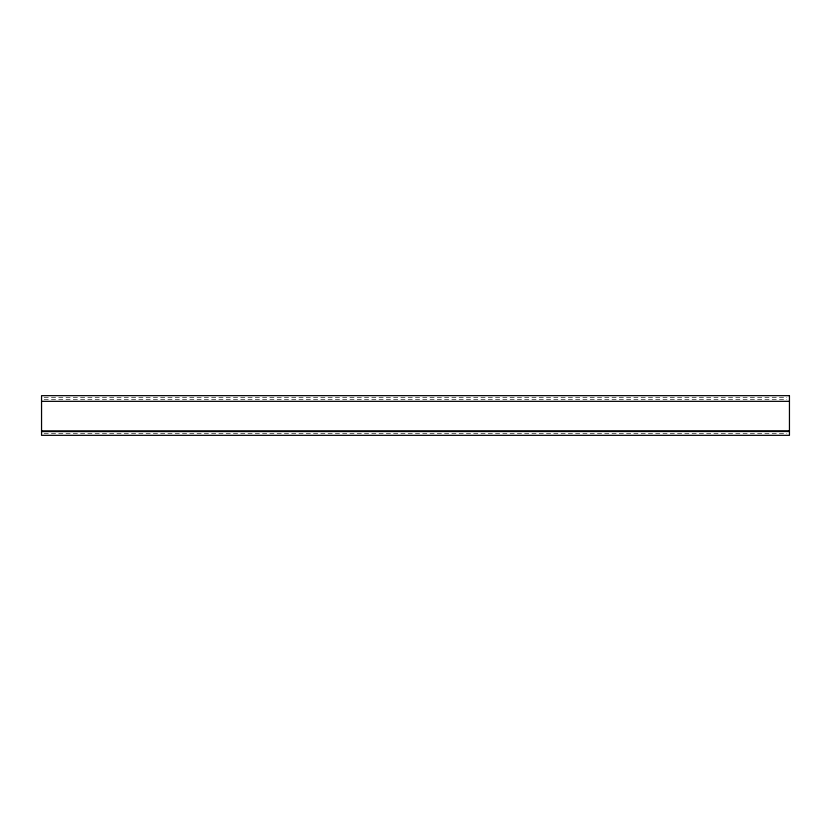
<?xml version="1.0" encoding="UTF-8"?>
<svg xmlns="http://www.w3.org/2000/svg" width="831" height="831" viewBox="0 0 831 831"><rect width="100%" height="100%" fill="white"/><g stroke="black" fill="none" stroke-linecap="round" stroke-linejoin="round"><path stroke-width="0.62" stroke-dasharray="4.16 3.12" d="M44.147 397.561L786.853 397.561M44.147 399.451L786.853 399.451M44.147 433.439L786.853 433.439"/><path stroke-width="1.25" d="M41.55 401.331L789.45 401.331M41.55 430.915L789.45 430.915M41.55 431.58L789.45 431.497M789.45 395.67L41.55 395.67L41.55 435.33L789.45 435.33L789.45 395.67"/></g></svg>
